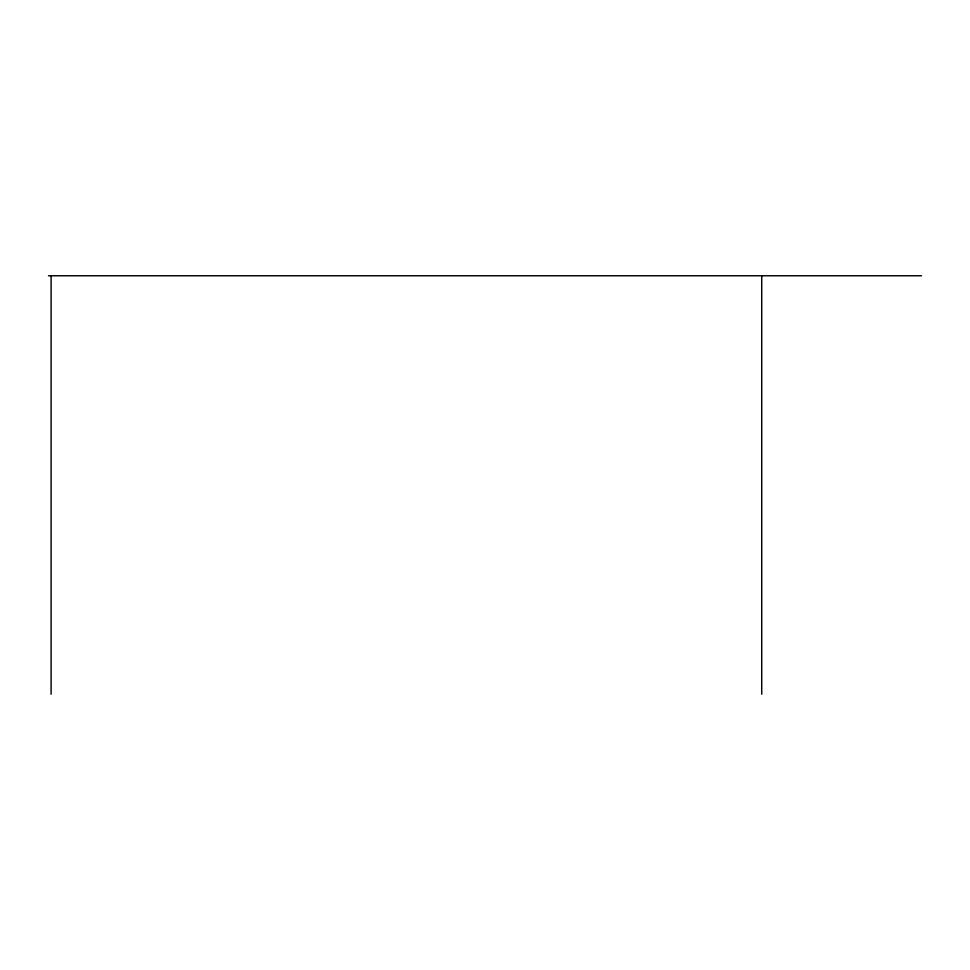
<?xml version="1.0" encoding="UTF-8"?>
<svg xmlns="http://www.w3.org/2000/svg" width="970" height="970" viewBox="0 0 970 970"><rect width="100%" height="100%" fill="white"/><g stroke="black" fill="none" stroke-linecap="round" stroke-linejoin="round"><path stroke-width="1.45" d="M48.5 275.759L921.5 275.759M761.729 275.759L761.729 694.241M51.107 275.759L51.107 694.241"/></g></svg>
